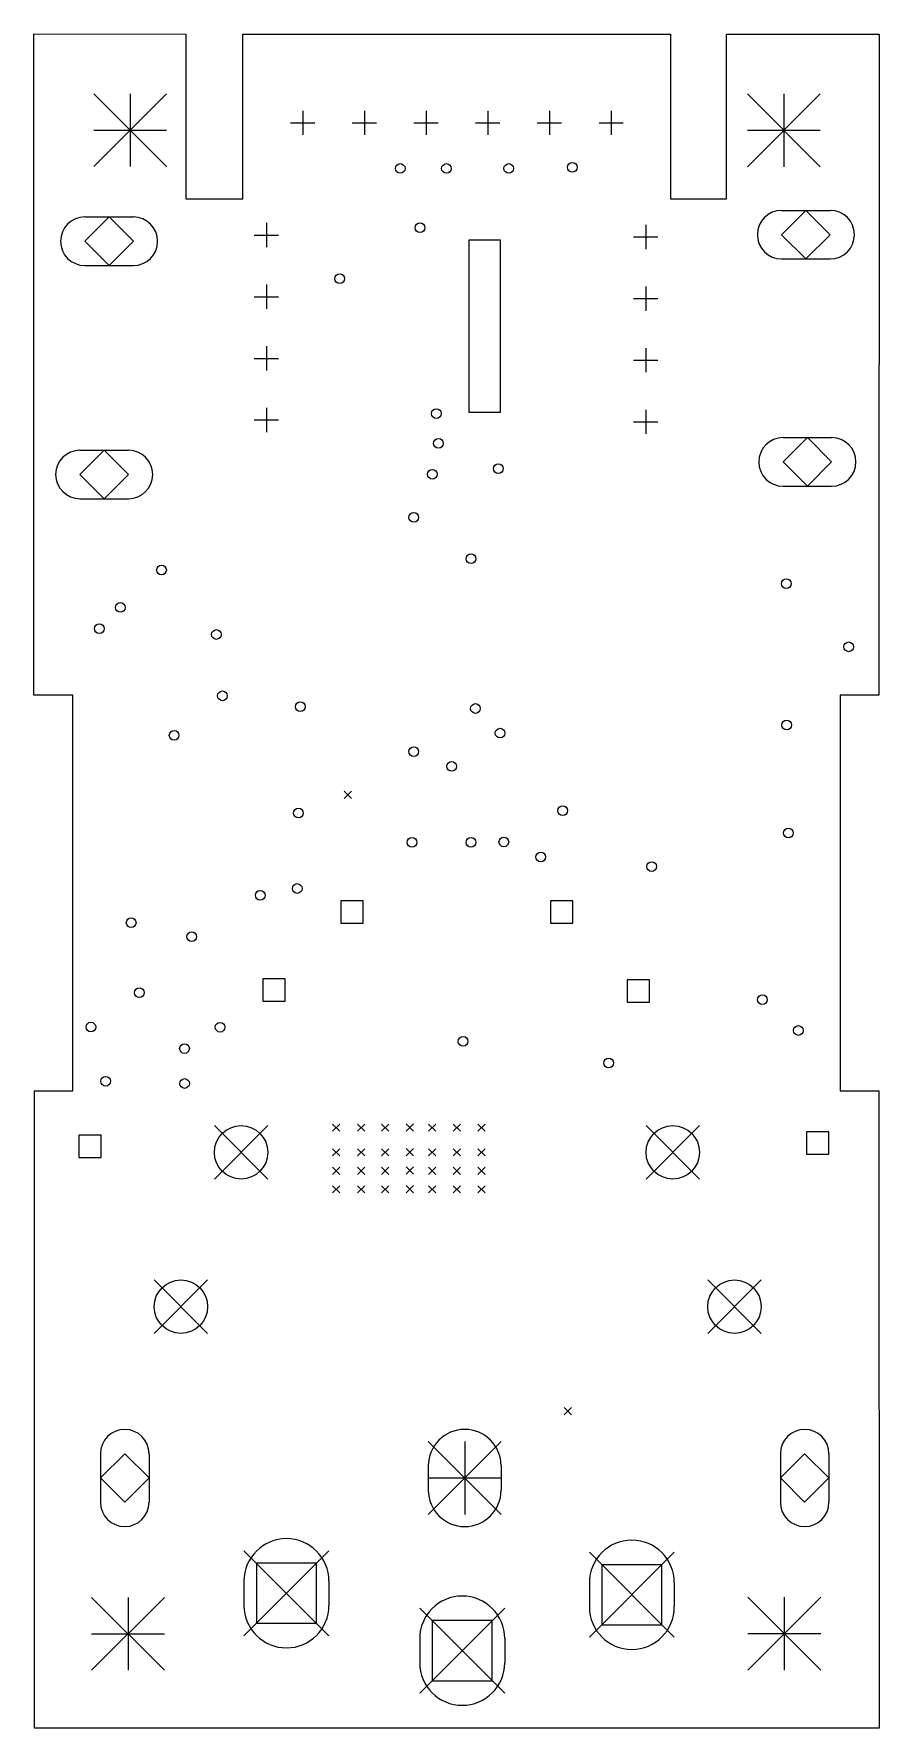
# Model space of a CAD drawing. Extents: x 124 to 223, y -167 to -57.
# Drawn here: x 127.9 to 162.7, y -126.6 to -56.8 of the extents above; entities that cross this region are included whole.
import ezdxf

# ---------------------------------------------------------------- set-up
doc = ezdxf.new("R2010")
doc.units = 0
doc.layers.add('BLACK', color=7, linetype='CONTINUOUS')

msp = doc.modelspace()

# ---------------------------------------------------------------- linework, layer by layer
at = {"layer": 'BLACK', "linetype": 'CONTINUOUS'}
for p, q in [((127.864, -84.036), (127.864, -56.786)), ((127.864, -56.786), (134.124, -56.794)), ((134.124, -56.794), (134.124, -63.586)), ((136.464, -56.794), (154.076, -56.794)), ((136.464, -63.586), (136.464, -56.794)), ((154.076, -56.794), (154.076, -63.576)), ((156.388, -56.794), (162.674, -56.794)), ((156.388, -63.576), (156.388, -56.794)), ((162.674, -56.794), (162.662, -84.036)), ((130.33, -59.25), (133.33, -62.25)), ((133.33, -59.25), (130.33, -62.25)), ((131.83, -59.25), (131.83, -62.25)), ((157.25, -59.26), (160.25, -62.26)), ((160.25, -59.26), (157.25, -62.26)), ((158.75, -59.26), (158.75, -62.26)), ((138.938, -59.952), (138.938, -60.952)), ((141.478, -59.952), (141.478, -60.952)), ((144.018, -59.952), (144.018, -60.952)), ((146.558, -59.952), (146.558, -60.952)), ((149.098, -59.952), (149.098, -60.952)), ((151.638, -59.952), (151.638, -60.952)), ((138.438, -60.452), (139.438, -60.452)), ((140.978, -60.452), (141.978, -60.452)), ((143.518, -60.452), (144.518, -60.452)), ((146.058, -60.452), (147.058, -60.452)), ((148.598, -60.452), (149.598, -60.452)), ((151.138, -60.452), (152.138, -60.452)), ((130.33, -60.75), (133.33, -60.75)), ((157.25, -60.76), (160.25, -60.76)), ((134.124, -63.586), (136.464, -63.586)), ((154.076, -63.576), (156.388, -63.576)), ((159.66, -64.06), (158.66, -65.06)), ((158.66, -64.06), (160.66, -64.06)), ((160.66, -65.06), (159.66, -64.06)), ((130.96, -64.33), (129.96, -65.33)), ((129.96, -64.33), (131.96, -64.33)), ((131.96, -65.33), (130.96, -64.33)), ((137.439, -64.575), (137.439, -65.575)), ((153.06, -64.651), (153.06, -65.651)), ((129.96, -65.33), (130.96, -66.33)), ((130.96, -66.33), (131.96, -65.33)), ((136.939, -65.075), (137.939, -65.075)), ((145.796, -65.278), (147.066, -65.278)), ((145.796, -72.39), (145.796, -65.278)), ((147.066, -65.278), (147.066, -72.39)), ((152.56, -65.151), (153.56, -65.151)), ((158.66, -65.06), (159.66, -66.06)), ((159.66, -66.06), (160.66, -65.06)), ((158.66, -66.06), (160.66, -66.06)), ((129.96, -66.33), (131.96, -66.33)), ((136.939, -67.615), (137.939, -67.615)), ((137.439, -67.115), (137.439, -68.115)), ((152.56, -67.691), (153.56, -67.691)), ((153.06, -67.191), (153.06, -68.191)), ((137.439, -69.655), (137.439, -70.655)), ((153.06, -69.731), (153.06, -70.731)), ((136.939, -70.155), (137.939, -70.155)), ((152.56, -70.231), (153.56, -70.231)), ((137.439, -72.195), (137.439, -73.195)), ((147.066, -72.39), (145.796, -72.39)), ((153.06, -72.271), (153.06, -73.271)), ((136.939, -72.695), (137.939, -72.695)), ((152.56, -72.771), (153.56, -72.771)), ((130.76, -73.94), (129.76, -74.94)), ((129.76, -73.94), (131.76, -73.94)), ((131.76, -74.94), (130.76, -73.94)), ((159.72, -73.422), (158.72, -74.422)), ((158.72, -73.422), (160.72, -73.422)), ((160.72, -74.422), (159.72, -73.422)), ((158.72, -74.422), (159.72, -75.422)), ((159.72, -75.422), (160.72, -74.422)), ((129.76, -74.94), (130.76, -75.94)), ((130.76, -75.94), (131.76, -74.94)), ((129.76, -75.94), (131.76, -75.94)), ((158.72, -75.422), (160.72, -75.422)), ((129.474, -84.036), (127.864, -84.036)), ((129.474, -100.337), (129.474, -84.036)), ((161.074, -84.036), (161.074, -100.337)), ((162.662, -84.036), (161.074, -84.036)), ((140.64, -87.99), (140.94, -88.29)), ((140.94, -87.99), (140.64, -88.29)), ((141.43, -92.504), (140.51, -92.504)), ((140.51, -92.504), (140.51, -93.424)), ((141.43, -93.424), (141.43, -92.504)), ((150.066, -92.504), (149.146, -92.504)), ((149.146, -92.504), (149.146, -93.424)), ((150.066, -93.424), (150.066, -92.504)), ((140.51, -93.424), (141.43, -93.424)), ((149.146, -93.424), (150.066, -93.424)), ((138.21, -95.72), (137.29, -95.72)), ((137.29, -95.72), (137.29, -96.64)), ((138.21, -96.64), (138.21, -95.72)), ((153.22, -95.76), (152.3, -95.76)), ((152.3, -95.76), (152.3, -96.68)), ((153.22, -96.68), (153.22, -95.76)), ((137.29, -96.64), (138.21, -96.64)), ((152.3, -96.68), (153.22, -96.68)), ((127.889, -100.337), (129.474, -100.337)), ((127.889, -126.594), (127.889, -100.337)), ((161.074, -100.337), (162.662, -100.337)), ((162.662, -100.337), (162.674, -126.594)), ((135.298, -101.77), (137.498, -103.97)), ((137.498, -101.77), (135.298, -103.97)), ((140.162, -101.704), (140.462, -102.004)), ((140.462, -101.704), (140.162, -102.004)), ((141.192, -101.704), (141.492, -102.004)), ((141.492, -101.704), (141.192, -102.004)), ((142.182, -101.704), (142.482, -102.004)), ((142.482, -101.704), (142.182, -102.004)), ((143.202, -101.694), (143.502, -101.994)), ((143.502, -101.694), (143.202, -101.994)), ((144.122, -101.704), (144.422, -102.004)), ((144.422, -101.704), (144.122, -102.004)), ((145.138, -101.704), (145.438, -102.004)), ((145.438, -101.704), (145.138, -102.004)), ((146.154, -101.704), (146.454, -102.004)), ((146.454, -101.704), (146.154, -102.004)), ((153.078, -101.77), (155.278, -103.97)), ((155.278, -101.77), (153.078, -103.97)), ((130.635, -102.156), (129.715, -102.156)), ((129.715, -102.156), (129.715, -103.076)), ((130.635, -103.076), (130.635, -102.156)), ((160.607, -102.029), (159.687, -102.029)), ((159.687, -102.029), (159.687, -102.949)), ((160.607, -102.949), (160.607, -102.029)), ((129.715, -103.076), (130.635, -103.076)), ((140.162, -102.72), (140.462, -103.02)), ((140.462, -102.72), (140.162, -103.02)), ((141.192, -102.72), (141.492, -103.02)), ((141.492, -102.72), (141.192, -103.02)), ((142.182, -102.72), (142.482, -103.02)), ((142.482, -102.72), (142.182, -103.02)), ((143.202, -102.71), (143.502, -103.01)), ((143.502, -102.71), (143.202, -103.01)), ((144.122, -102.72), (144.422, -103.02)), ((144.422, -102.72), (144.122, -103.02)), ((145.138, -102.72), (145.438, -103.02)), ((145.438, -102.72), (145.138, -103.02)), ((146.154, -102.72), (146.454, -103.02)), ((146.454, -102.72), (146.154, -103.02)), ((159.687, -102.949), (160.607, -102.949)), ((140.162, -103.482), (140.462, -103.782)), ((140.462, -103.482), (140.162, -103.782)), ((141.192, -103.482), (141.492, -103.782)), ((141.492, -103.482), (141.192, -103.782)), ((142.182, -103.482), (142.482, -103.782)), ((142.482, -103.482), (142.182, -103.782)), ((143.202, -103.472), (143.502, -103.772)), ((143.502, -103.472), (143.202, -103.772)), ((144.122, -103.482), (144.422, -103.782)), ((144.422, -103.482), (144.122, -103.782)), ((145.138, -103.482), (145.438, -103.782)), ((145.438, -103.482), (145.138, -103.782)), ((146.154, -103.482), (146.454, -103.782)), ((146.454, -103.482), (146.154, -103.782)), ((140.162, -104.244), (140.462, -104.544)), ((140.462, -104.244), (140.162, -104.544)), ((141.192, -104.244), (141.492, -104.544)), ((141.492, -104.244), (141.192, -104.544)), ((142.182, -104.244), (142.482, -104.544)), ((142.482, -104.244), (142.182, -104.544)), ((143.202, -104.234), (143.502, -104.534)), ((143.502, -104.234), (143.202, -104.534)), ((144.122, -104.244), (144.422, -104.544)), ((144.422, -104.244), (144.122, -104.544)), ((145.138, -104.244), (145.438, -104.544)), ((145.438, -104.244), (145.138, -104.544)), ((146.154, -104.244), (146.454, -104.544)), ((146.454, -104.244), (146.154, -104.544)), ((132.82, -108.13), (135.02, -110.33)), ((135.02, -108.13), (132.82, -110.33)), ((155.618, -108.13), (157.818, -110.33)), ((157.818, -108.13), (155.618, -110.33)), ((149.71, -113.388), (150.01, -113.688)), ((150.01, -113.388), (149.71, -113.688)), ((144.107, -114.788), (147.107, -117.788)), ((147.107, -114.788), (144.107, -117.788)), ((145.607, -114.788), (145.607, -117.788)), ((131.607, -115.288), (130.607, -116.288)), ((130.607, -115.288), (130.607, -117.288)), ((132.607, -116.288), (131.607, -115.288)), ((132.607, -115.288), (132.607, -117.288)), ((144.107, -115.788), (144.107, -116.788)), ((147.107, -115.788), (147.107, -116.788)), ((159.607, -115.288), (158.607, -116.288)), ((158.607, -115.288), (158.607, -117.288)), ((160.607, -116.288), (159.607, -115.288)), ((160.607, -115.288), (160.607, -117.288)), ((130.607, -116.288), (131.607, -117.288)), ((131.607, -117.288), (132.607, -116.288)), ((144.107, -116.288), (147.107, -116.288)), ((158.607, -116.288), (159.607, -117.288)), ((159.607, -117.288), (160.607, -116.288)), ((136.516, -119.288), (140.016, -122.788)), ((140.016, -119.288), (136.516, -122.788)), ((150.74, -119.351), (154.24, -122.851)), ((154.24, -119.351), (150.74, -122.851)), ((139.504, -119.8), (137.029, -119.8)), ((137.029, -119.8), (137.029, -122.275)), ((139.504, -122.275), (139.504, -119.8)), ((153.728, -119.864), (151.253, -119.864)), ((151.253, -119.864), (151.253, -122.339)), ((153.728, -122.339), (153.728, -119.864)), ((136.516, -120.538), (136.516, -121.538)), ((140.016, -120.538), (140.016, -121.538)), ((150.74, -120.601), (150.74, -121.601)), ((154.24, -120.601), (154.24, -121.601)), ((130.24, -121.21), (133.24, -124.21)), ((133.24, -121.21), (130.24, -124.21)), ((131.74, -121.21), (131.74, -124.21)), ((157.27, -121.2), (160.27, -124.2)), ((160.27, -121.2), (157.27, -124.2)), ((158.77, -121.2), (158.77, -124.2)), ((143.755, -121.653), (147.255, -125.153)), ((147.255, -121.653), (143.755, -125.153)), ((130.24, -122.71), (133.24, -122.71)), ((137.029, -122.275), (139.504, -122.275)), ((146.743, -122.166), (144.268, -122.166)), ((144.268, -122.166), (144.268, -124.641)), ((146.743, -124.641), (146.743, -122.166)), ((151.253, -122.339), (153.728, -122.339)), ((157.27, -122.7), (160.27, -122.7)), ((143.755, -122.903), (143.755, -123.903)), ((147.255, -122.903), (147.255, -123.903)), ((144.268, -124.641), (146.743, -124.641)), ((162.674, -126.594), (127.889, -126.594))]:
    msp.add_line(p, q, dxfattribs=at)
at = {"layer": 'BLACK'}
for centre, radius in [((150.038, -62.281), 0.2), ((142.951, -62.332), 0.2), ((144.856, -62.332), 0.2), ((147.422, -62.332), 0.2), ((143.764, -64.77), 0.2), ((140.46, -66.87), 0.2), ((144.44, -72.43), 0.2), ((144.526, -73.66), 0.2), ((146.99, -74.7), 0.2), ((144.272, -74.93), 0.2), ((143.51, -76.708), 0.2), ((133.12, -78.88), 0.2), ((145.87, -78.412), 0.2), ((158.85, -79.44), 0.2), ((131.42, -80.42), 0.2), ((130.56, -81.29), 0.2), ((135.382, -81.534), 0.2), ((161.417, -82.042), 0.2), ((135.63, -84.06), 0.2), ((138.84, -84.51), 0.2), ((146.05, -84.582), 0.2), ((158.87, -85.26), 0.2), ((133.64, -85.69), 0.2), ((147.066, -85.598), 0.2), ((143.51, -86.36), 0.2), ((145.07, -86.97), 0.2), ((149.64, -88.79), 0.2), ((138.76, -88.89), 0.2), ((143.44, -90.1), 0.2), ((145.87, -90.1), 0.2), ((147.219, -90.079), 0.2), ((158.94, -89.71), 0.2), ((148.74, -90.7), 0.2), ((153.305, -91.095), 0.2), ((137.185, -92.278), 0.2), ((138.709, -91.999), 0.2), ((131.87, -93.41), 0.2), ((134.366, -93.98), 0.2), ((132.21, -96.29), 0.2), ((157.87, -96.58), 0.2), ((130.21, -97.71), 0.2), ((135.534, -97.714), 0.2), ((159.35, -97.85), 0.2), ((134.067, -98.593), 0.2), ((145.542, -98.298), 0.2), ((151.536, -99.187), 0.2), ((130.82, -99.94), 0.2), ((134.069, -100.033), 0.2), ((136.398, -102.87), 1.1), ((154.178, -102.87), 1.1), ((133.92, -109.23), 1.1), ((156.718, -109.23), 1.1)]:
    msp.add_circle(centre, radius, dxfattribs=at)
for centre, radius, start, end in [((158.66, -65.06), 1, 90, 270), ((160.66, -65.06), 1, 270, 450), ((129.96, -65.33), 1, 90, 270), ((131.96, -65.33), 1, 270, 450), ((129.76, -74.94), 1, 90, 270), ((131.76, -74.94), 1, 270, 450), ((158.72, -74.422), 1, 90, 270), ((160.72, -74.422), 1, 270, 450), ((131.607, -115.288), 1, 0, 180), ((145.607, -115.788), 1.5, 0, 180), ((159.607, -115.288), 1, 0, 180), ((145.607, -116.788), 1.5, 180, 360), ((131.607, -117.288), 1, 180, 360), ((159.607, -117.288), 1, 180, 360), ((138.266, -120.538), 1.75, 0, 180), ((152.49, -120.601), 1.75, 0, 180), ((145.505, -122.903), 1.75, 0, 180), ((138.266, -121.538), 1.75, 180, 360), ((152.49, -121.601), 1.75, 180, 360), ((145.505, -123.903), 1.75, 180, 360)]:
    msp.add_arc(centre, radius, start, end, dxfattribs=at)

doc.saveas('drawing.dxf')
